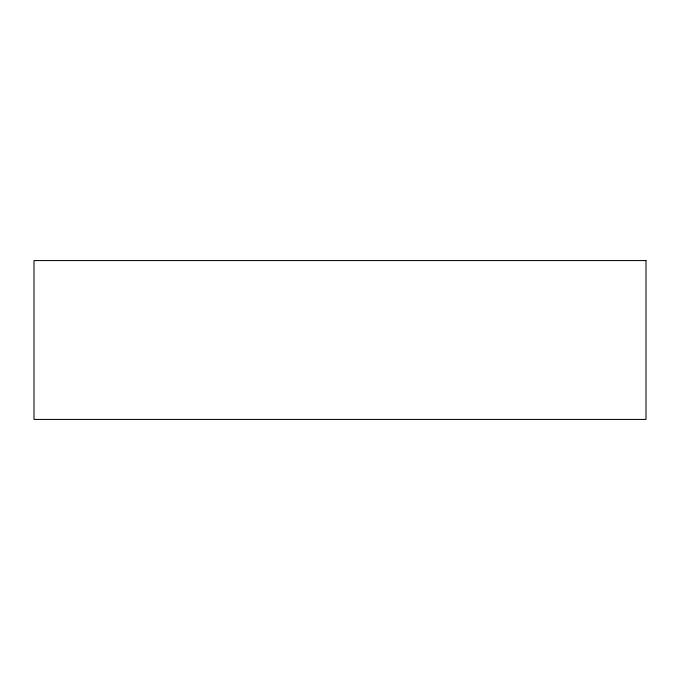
<?xml version="1.0" encoding="UTF-8"?>
<svg xmlns="http://www.w3.org/2000/svg" width="680" height="680" viewBox="0 0 680 680"><rect width="100%" height="100%" fill="white"/><g stroke="black" fill="none" stroke-linecap="round" stroke-linejoin="round"><path stroke-width="1.02" d="M646 260.576L34 260.576L34 419.424L646 419.424L646 260.576"/></g></svg>
